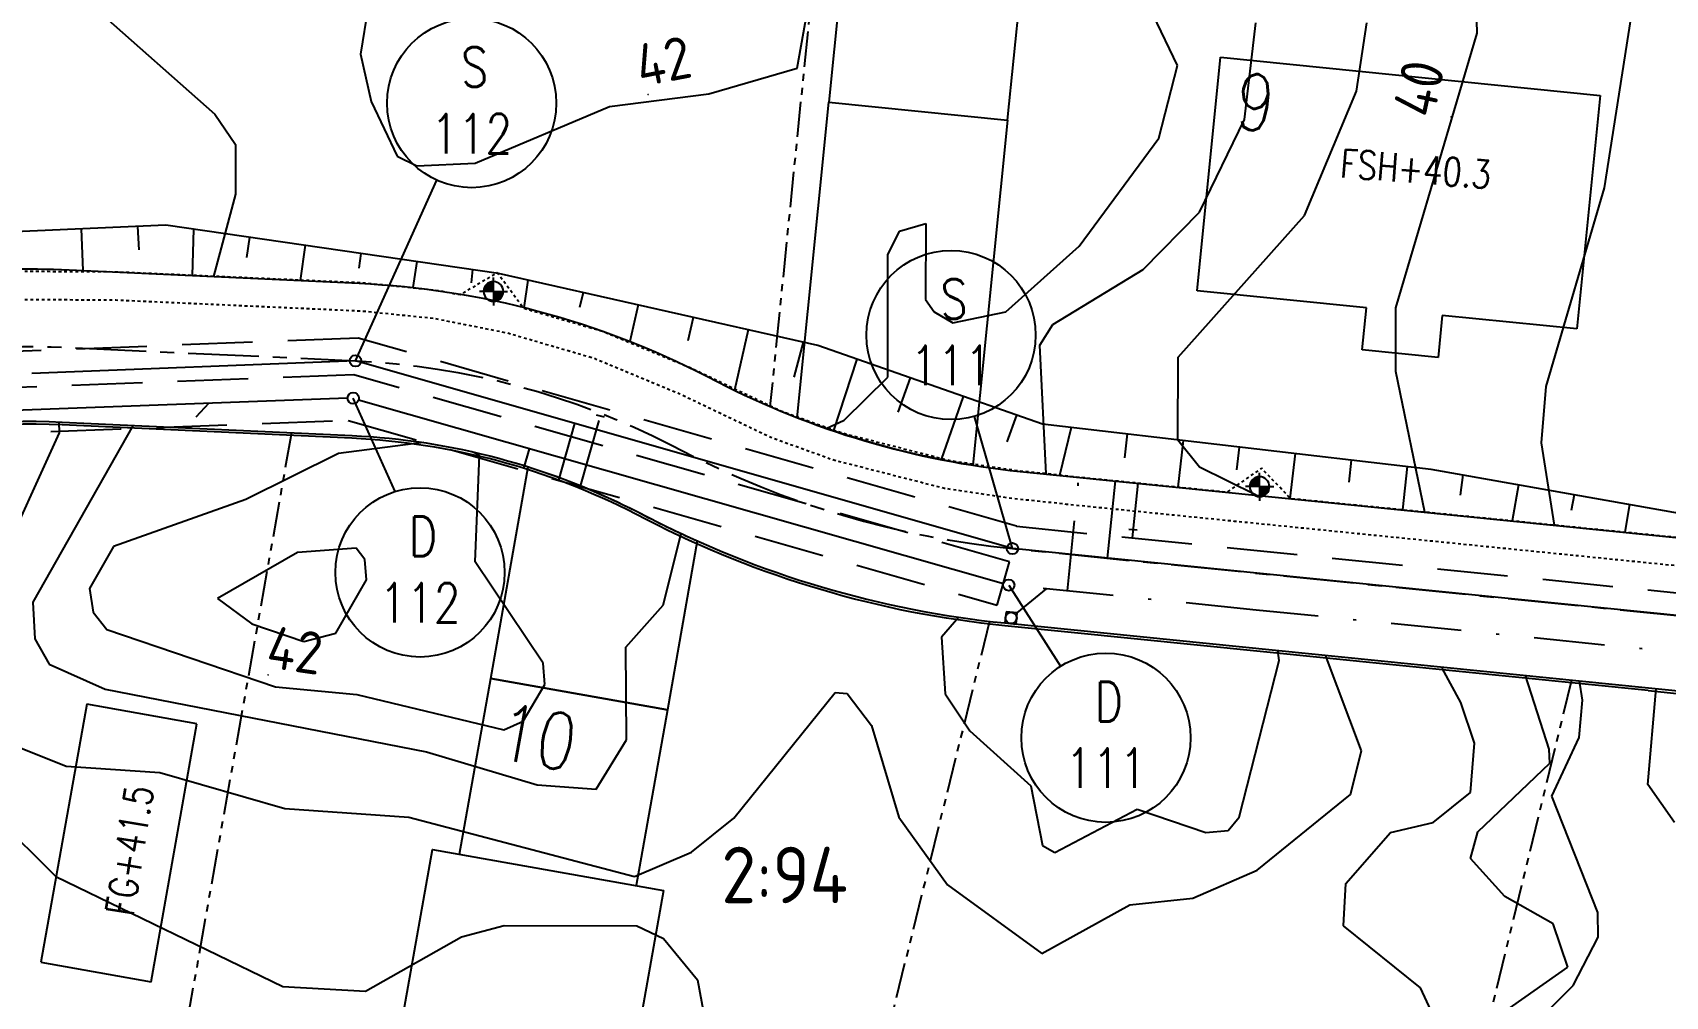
# Model space of a CAD drawing. Header units: metres. Extents: x 139929 to 143267, y 6401995 to 6404511.
# Drawn here: x 140283.9 to 140341.8, y 6402312.3 to 6402346.4 of the extents above; entities that cross this region are included whole.
import ezdxf
from ezdxf.enums import TextEntityAlignment as Align

# ---------------------------------------------------------------- set-up
doc = ezdxf.new("R2010")
doc.units = ezdxf.units.M
for name, pattern in [('CENTERX2', [4, 2.5, -0.5, 0.5, -0.5]), ('DASHDOT', [1, 0.5, -0.25, 0, -0.25]), ('DASHED', [0.75, 0.5, -0.25]), ('HIDDEN', [0.375, 0.25, -0.125]), ('HIDDEN2', [0.1875, 0.125, -0.0625]), ('PHANTOM', [2.5, 1.25, -0.25, 0.25, -0.25, 0.25, -0.25])]:
    doc.linetypes.add(name, pattern=pattern)
for name, color, linetype in [('M-BEF-NIVÅKURVA-PRIMÄR-0.5M', 12, 'Continuous'), ('M-BEF-NIVÅKURVA-PRIMÄR-1.0M', 12, 'Continuous'), ('M-BRUNNAR', 3, 'Continuous'), ('M-BRUNNSLOCK', 1, 'Continuous'), ('M-FASTIGHETSBETECKNING', 3, 'Continuous'), ('M-FG-XXX', 3, 'Continuous'), ('M-GR-FASTIGHETSGRÄNS', 3, 'PHANTOM'), ('M-HUS-NUMMER-XXX', 3, 'Continuous'), ('M-HUS-YTTER', 3, 'Continuous'), ('M-KANTSTÖD', 1, 'Continuous'), ('M-PROFILLINJE', 7, 'CENTERX2'), ('M-RH-BELYSNINGSSTOLPE', 4, 'Continuous'), ('M-RH-ET-SCHAKT', 4, 'HIDDEN'), ('M-RH-VA-D', 4, 'DASHDOT'), ('M-RH-VA-DRÄN', 4, 'DRAN11'), ('M-RH-VA-S', 4, 'Continuous'), ('M-RH-VA-TEXT', 4, 'Continuous'), ('M-RH-VA-V', 4, 'HIDDEN2'), ('M-SLÄNT', 4, 'Continuous'), ('M-STOMLINJE', 3, 'Continuous'), ('M-STOMLINJE-TOMTMARK', 1, 'Continuous')]:
    doc.layers.add(name, color=color, linetype=linetype)
doc.styles.add('ISO', font='iso.shx', dxfattribs={"height": 2.5})
doc.styles.add('M-modell-va$0$SIMPLEX8', font='simplex.shx', dxfattribs={"width": 0.8})
doc.styles.add('SIMPLEX8', font='simplex.shx', dxfattribs={"width": 0.8})
doc.linetypes.add('DRAN11', pattern='A,1,["|",Standard,S=0.5,R=60,X=0,Y=0],-0.4,1', length=2.4)
pattern_1 = [(45, (-19260.8910175, -51074.3308278), (-0.001122532015134, 0.001122532015134), [])]

# ---------------------------------------------------------------- blocks, each defined once
blk = doc.blocks.new('PRI_NIVÅ_HÖJDPKT')
at = {"color": 0, "linetype": 'Continuous', "lineweight": -3}
blk.add_circle((183, 184), 0.0005, dxfattribs=at)
blk = doc.blocks.new('Brunn-400')
at = {"layer": 'M-BRUNNAR', "ltscale": 0.1}
blk.add_circle((0, 0), 0.2, dxfattribs=at)
at = {"layer": 'M-BRUNNSLOCK', "ltscale": 0.1}
blk.add_circle((0, 0), 0.2, dxfattribs=at)
blk = doc.blocks.new('DB')
at = {"layer": 'M-BRUNNAR', "ltscale": 0.1}
blk.add_lwpolyline([(-0.2, 0.2), (-0.2, -0.2), (0.2, -0.2), (0.2, 0.2)], close=True, dxfattribs=at)
blk.add_circle((0, 0), 0.2, dxfattribs=at)
at = {"layer": 'M-BRUNNSLOCK', "ltscale": 0.1}
blk.add_lwpolyline([(-0.2, 0.2), (-0.2, -0.2), (0.2, -0.2), (0.2, 0.2)], close=True, dxfattribs=at)
blk = doc.blocks.new('*U42')
at = {"layer": 'M-SLÄNT'}
for p, q in [((-42.894, 71.924), (-43.93, 72.049)), ((-43.135, 69.938), (-45.328, 70.204)), ((-43.375, 67.953), (-44.533, 68.093)), ((-43.616, 65.967), (-46.054, 66.263)), ((-43.857, 63.982), (-45.137, 64.137)), ((-44.097, 61.996), (-46.779, 62.322)), ((-44.338, 60.011), (-45.74, 60.181)), ((-44.579, 58.025), (-47.504, 58.38)), ((-44.819, 56.04), (-46.343, 56.225)), ((-45.06, 54.055), (-48.23, 54.439)), ((-45.301, 52.069), (-46.947, 52.269)), ((-45.542, 50.084), (-48.955, 50.497)), ((-45.782, 48.098), (-47.55, 48.312)), ((-46.023, 46.113), (-49.681, 46.556)), ((-46.264, 44.127), (-48.153, 44.356)), ((-46.504, 42.142), (-50.406, 42.615)), ((-46.748, 40.129), (-48.761, 40.373)), ((-47, 38.053), (-51.153, 38.556)), ((-47.26, 35.911), (-49.402, 36.17)), ((-47.528, 33.701), (-51.947, 34.239)), ((-47.807, 31.423), (-50.084, 31.705)), ((-48.1, 29.078), (-52.789, 29.664)), ((-48.401, 26.664), (-50.816, 26.965)), ((-48.712, 24.177), (-53.685, 24.798)), ((-49.032, 21.614), (-51.6, 21.895)), ((-49.374, 18.977), (-54.678, 19.403)), ((-48.785, 15.173), (-52.381, 13.715)), ((-46.733, 12.026), (-52.143, 6.729)), ((-44.535, 10.401), (-45.915, 8.028)), ((-42.235, 9.565), (-43.407, 4.794)), ((-39.847, 9.022), (-40.389, 6.634)), ((-37.464, 8.482), (-38.543, 3.717)), ((-35.087, 7.944), (-35.625, 5.567)), ((-32.715, 7.407), (-33.789, 2.664)), ((-30.349, 6.872), (-30.885, 4.506)), ((-27.989, 6.337), (-29.058, 1.617)), ((-25.634, 5.804), (-26.168, 3.449)), ((-23.285, 5.272), (-24.349, 0.574)), ((-20.942, 4.741), (-21.472, 2.398)), ((-18.604, 4.212), (-19.662, -0.464)), ((-16.271, 3.684), (-16.799, 1.352)), ((-13.944, 3.157), (-14.998, -1.497)), ((-11.623, 2.632), (-12.148, 0.31)), ((-9.307, 2.107), (-10.355, -2.525)), ((-6.996, 1.584), (-7.519, -0.726)), ((-4.691, 1.062), (-5.735, -3.548)), ((-2.392, 0.542), (-2.912, -1.758)), ((-0.098, 0.022), (-1.136, -4.566))]:
    blk.add_line(p, q, dxfattribs=at)
blk = doc.blocks.new('*U43')
at = {"layer": 'M-SLÄNT'}
for p, q in [((-66.827, 11.882), (-66.763, 10.406)), ((-64.829, 11.969), (-64.776, 11.14)), ((-62.841, 11.871), (-62.89, 10.226)), ((-60.861, 11.584), (-60.966, 10.862)), ((-58.882, 11.297), (-59.063, 10.048)), ((-56.903, 11.01), (-56.979, 10.482)), ((-54.923, 10.723), (-55.058, 9.797)), ((-52.944, 10.436), (-52.996, 9.968)), ((-50.98, 10.067), (-51.127, 9.086)), ((-49.029, 9.626), (-49.149, 9.094)), ((-47.078, 9.185), (-47.37, 7.893)), ((-45.128, 8.744), (-45.316, 7.91)), ((-43.177, 8.303), (-43.659, 6.168)), ((-41.226, 7.862), (-41.552, 6.619)), ((-39.321, 7.261), (-40.143, 4.727)), ((-37.433, 6.6), (-37.86, 5.38)), ((-35.546, 5.94), (-36.327, 3.705)), ((-33.658, 5.28), (-34.004, 4.334)), ((-31.719, 4.839), (-32.135, 3.143)), ((-29.733, 4.609), (-29.831, 3.765)), ((-27.746, 4.378), (-27.939, 2.721)), ((-25.759, 4.147), (-25.854, 3.334)), ((-23.773, 3.916), (-23.958, 2.32)), ((-21.786, 3.685), (-21.877, 2.902)), ((-19.8, 3.454), (-19.97, 1.919)), ((-17.823, 3.156), (-17.924, 2.439)), ((-15.853, 2.807), (-16.08, 1.527)), ((-13.884, 2.458), (-13.984, 1.892)), ((-11.915, 2.11), (-12.089, 1.125))]:
    blk.add_line(p, q, dxfattribs=at)
blk = doc.blocks.new('M-modell-va$0$VA Littera')
blk.add_circle((0, 0), 1.5)
at = {"style": 'M-modell-va$0$SIMPLEX8', "width": 0.8}
for tag, p in [('D/S', (0.051, 0.289)), ('NR', (0.001, -0.891))]:
    blk.add_attdef(tag, text='', height=0.7, dxfattribs=at).set_placement(p, align=Align.CENTER)
at = {"style": 'M-modell-va$0$SIMPLEX8', "width": 0.8, "flags": 1}
for tag, p in [('LOCKNIVÅ', (1.783, 0.248)), ('VG-NIVÅ', (1.789, -0.674))]:
    blk.add_attdef(tag, p, '', height=0.5, dxfattribs=at)
blk = doc.blocks.new('Ny-stolpe')
at = {"layer": ''}
h = blk.add_hatch(dxfattribs=at)
h.set_pattern_fill('ANSI31', color=256, scale=0.0005, style=0)
h.set_pattern_definition(pattern_1)
edge = h.paths.add_edge_path()
edge.add_arc((0, 0), 0.175, 90, 180)
edge.add_line((-0.175, 0), (0, 0))
edge.add_line((0, 0), (0, 0.175))
h = blk.add_hatch(dxfattribs=at)
h.set_pattern_fill('ANSI31', color=256, scale=0.0005, style=0)
h.set_pattern_definition(pattern_1)
edge = h.paths.add_edge_path()
edge.add_line((0, 0), (0, -0.175))
edge.add_arc((0, 0), 0.175, 270, 360)
edge.add_line((0.175, 0), (0, 0))
for p, q in [((-0.175, 0), (-0.25, 0)), ((0, 0), (-0.175, 0)), ((0, 0.173), (0, 0.248)), ((0, 0), (0, 0.175)), ((0, 0), (0.175, 0)), ((0, 0), (0, -0.175)), ((0, -0.175), (0, -0.252)), ((0.175, 0), (0.25, 0))]:
    blk.add_line(p, q, dxfattribs=at)
for start, end in [(90, 180), (180, 270), (0, 90), (270, 0)]:
    blk.add_arc((0, 0), 0.175, start, end, dxfattribs=at)

msp = doc.modelspace()

# ---------------------------------------------------------------- linework, layer by layer
at = {"layer": 'M-BEF-NIVÅKURVA-PRIMÄR-0.5M', "linetype": 'Continuous', "lineweight": -3}
for p, q in [((140339.598, 6402340.915, 39.5), (140340.71, 6402348.032, 39.5)), ((140286.121, 6402347.237, 41.5), (140290.321, 6402343.529, 41.5)), ((140324.46, 6402345.253, 41.5), (140323.589, 6402347.054, 41.5)), ((140330.81, 6402344.345, 40.5), (140331.17, 6402346.769, 40.5)), ((140323.798, 6402342.682, 41.5), (140324.46, 6402345.253, 41.5)), ((140328.962, 6402339.932, 40.5), (140330.81, 6402344.345, 40.5)), ((140290.321, 6402343.529, 41.5), (140291.051, 6402342.451, 41.5)), ((140291.051, 6402342.451, 41.5), (140291.052, 6402340.689, 41.5)), ((140320.974, 6402338.851, 41.5), (140323.798, 6402342.682, 41.5)), ((140291.052, 6402340.689, 41.5), (140290.271, 6402337.773, 41.5)), ((140337.534, 6402333.872, 39.5), (140339.598, 6402340.915, 39.5)), ((140324.48, 6402334.911, 40.5), (140328.962, 6402339.932, 40.5)), ((140314.182, 6402338.538, 41.5), (140314.597, 6402339.378, 41.5)), ((140314.597, 6402339.378, 41.5), (140315.533, 6402339.654, 41.5)), ((140315.533, 6402339.654, 41.5), (140315.523, 6402336.959, 41.5)), ((140318.366, 6402336.526, 41.5), (140320.974, 6402338.851, 41.5)), ((140314.183, 6402334.202, 41.5), (140314.182, 6402338.538, 41.5)), ((140315.523, 6402336.959, 41.5), (140315.825, 6402336.518, 41.5)), ((140315.825, 6402336.518, 41.5), (140316.488, 6402336.135, 41.5)), ((140316.488, 6402336.135, 41.5), (140318.366, 6402336.526, 41.5)), ((140324.47, 6402331.977, 40.5), (140324.48, 6402334.911, 40.5)), ((140312.639, 6402332.679, 41.5), (140314.183, 6402334.202, 41.5)), ((140337.362, 6402331.875, 39.5), (140337.534, 6402333.872, 39.5)), ((140287.425, 6402332.5, 41.5), (140283.859, 6402326.226, 41.5)), ((140311.993, 6402332.392, 41.5), (140312.639, 6402332.679, 41.5)), ((140325.233, 6402331.02, 40.5), (140324.47, 6402331.977, 40.5)), ((140337.828, 6402328.958, 39.5), (140337.362, 6402331.875, 39.5)), ((140327.249, 6402330.023, 40.5), (140325.233, 6402331.02, 40.5)), ((140306.221, 6402326.13, 41.5), (140306.851, 6402328.665, 41.5)), ((140293.245, 6402327.99, 42.5), (140290.418, 6402326.362, 42.5)), ((140295.335, 6402328.146, 42.5), (140293.245, 6402327.99, 42.5)), ((140295.642, 6402327.738, 42.5), (140295.335, 6402328.146, 42.5)), ((140295.7, 6402327.022, 42.5), (140295.642, 6402327.738, 42.5)), ((140294.606, 6402325.127, 42.5), (140295.7, 6402327.022, 42.5)), ((140283.859, 6402326.226, 41.5), (140283.935, 6402324.927, 41.5)), ((140290.418, 6402326.362, 42.5), (140291.627, 6402325.459, 42.5)), ((140304.893, 6402324.64, 41.5), (140306.221, 6402326.13, 41.5)), ((140291.627, 6402325.459, 42.5), (140293.472, 6402324.835, 42.5)), ((140316.7, 6402325.697, 41.5), (140316.09, 6402324.989, 41.5)), ((140283.935, 6402324.927, 41.5), (140284.445, 6402324.032, 41.5)), ((140293.472, 6402324.835, 42.5), (140294.606, 6402325.127, 42.5)), ((140316.09, 6402324.989, 41.5), (140316.222, 6402322.981, 41.5)), ((140304.915, 6402321.351, 41.5), (140304.893, 6402324.64, 41.5)), ((140328.061, 6402324.167, 41.5), (140328.015, 6402324.519, 41.5)), ((140284.445, 6402324.032, 41.5), (140286.431, 6402323.144, 41.5)), ((140326.649, 6402318.614, 41.5), (140328.061, 6402324.167, 41.5)), ((140334.501, 6402322.677, 40.5), (140333.84, 6402323.893, 40.5)), ((140286.431, 6402323.144, 41.5), (140297.828, 6402320.93, 41.5)), ((140338.817, 6402322.757, 39.5), (140338.708, 6402323.443, 39.5)), ((140316.222, 6402322.981, 41.5), (140317.09, 6402321.667, 41.5)), ((140334.987, 6402321.228, 40.5), (140334.501, 6402322.677, 40.5)), ((140338.703, 6402321.436, 39.5), (140338.817, 6402322.757, 39.5)), ((140303.846, 6402319.607, 41.5), (140304.915, 6402321.351, 41.5)), ((140317.09, 6402321.667, 41.5), (140319.252, 6402319.718, 41.5)), ((140337.731, 6402319.358, 39.5), (140338.703, 6402321.436, 39.5)), ((140297.828, 6402320.93, 41.5), (140301.753, 6402319.752, 41.5)), ((140334.848, 6402319.489, 40.5), (140334.987, 6402321.228, 40.5)), ((140280.72, 6402320.432, 40.5), (140284.677, 6402316.505, 40.5)), ((140301.753, 6402319.752, 41.5), (140303.846, 6402319.607, 41.5)), ((140319.252, 6402319.718, 41.5), (140319.666, 6402317.6, 41.5)), ((140333.526, 6402318.419, 40.5), (140334.848, 6402319.489, 40.5)), ((140339.36, 6402315.226, 39.5), (140337.731, 6402319.358, 39.5)), ((140320.111, 6402317.359, 41.5), (140323.024, 6402318.896, 41.5)), ((140323.024, 6402318.896, 41.5), (140325.458, 6402318.065, 41.5)), ((140326.254, 6402318.136, 41.5), (140326.649, 6402318.614, 41.5)), ((140332.015, 6402318.065, 40.5), (140333.526, 6402318.419, 40.5)), ((140325.458, 6402318.065, 41.5), (140326.254, 6402318.136, 41.5)), ((140330.425, 6402316.262, 40.5), (140332.015, 6402318.065, 40.5)), ((140319.666, 6402317.6, 41.5), (140320.111, 6402317.359, 41.5)), ((140284.677, 6402316.505, 40.5), (140292.726, 6402312.613, 40.5)), ((140330.349, 6402314.758, 40.5), (140330.425, 6402316.262, 40.5)), ((140339.373, 6402314.356, 39.5), (140339.36, 6402315.226, 39.5)), ((140295.66, 6402312.441, 40.5), (140299.061, 6402314.369, 40.5)), ((140299.061, 6402314.369, 40.5), (140300.574, 6402314.774, 40.5)), ((140300.574, 6402314.774, 40.5), (140305.282, 6402314.757, 40.5)), ((140305.282, 6402314.757, 40.5), (140306.235, 6402314.313, 40.5)), ((140333.071, 6402312.558, 40.5), (140330.349, 6402314.758, 40.5)), ((140306.235, 6402314.313, 40.5), (140307.44, 6402312.844, 40.5)), ((140338.492, 6402312.644, 39.5), (140339.373, 6402314.356, 39.5)), ((140307.44, 6402312.844, 40.5), (140307.66, 6402311.63, 40.5)), ((140337.032, 6402311.192, 39.5), (140338.492, 6402312.644, 39.5)), ((140292.726, 6402312.613, 40.5), (140295.66, 6402312.441, 40.5)), ((140333.848, 6402310.898, 40.5), (140333.071, 6402312.558, 40.5))]:
    msp.add_line(p, q, dxfattribs=at)
at = {"layer": 'M-BEF-NIVÅKURVA-PRIMÄR-1.0M', "linetype": 'Continuous', "lineweight": -3}
for p, q in [((140335.087, 6402346.401, 40), (140334.923, 6402351.383, 40)), ((140310.971, 6402345.154, 42), (140311.397, 6402347.536, 42)), ((140295.752, 6402347.334, 42), (140295.489, 6402345.653, 42)), ((140326.836, 6402343.338, 41), (140327.235, 6402346.768, 41)), ((140332.195, 6402336.667, 40), (140335.087, 6402346.401, 40)), ((140295.489, 6402345.653, 42), (140295.858, 6402343.981, 42)), ((140307.835, 6402344.244, 42), (140310.971, 6402345.154, 42)), ((140295.858, 6402343.981, 42), (140296.783, 6402342.037, 42)), ((140304.316, 6402343.803, 42), (140307.835, 6402344.244, 42)), ((140299.556, 6402341.786, 42), (140304.316, 6402343.803, 42)), ((140325.243, 6402340.049, 41), (140326.836, 6402343.338, 41)), ((140296.783, 6402342.037, 42), (140297.484, 6402341.701, 42)), ((140297.484, 6402341.701, 42), (140299.556, 6402341.786, 42)), ((140323.244, 6402338.023, 41), (140325.243, 6402340.049, 41)), ((140320.037, 6402336.074, 41), (140323.244, 6402338.023, 41)), ((140332.194, 6402334.407, 40), (140332.195, 6402336.667, 40)), ((140319.575, 6402335.344, 41), (140320.037, 6402336.074, 41)), ((140319.794, 6402330.774, 41), (140319.575, 6402335.344, 41)), ((140333.233, 6402329.421, 40), (140332.194, 6402334.407, 40)), ((140284.79, 6402332.622, 41), (140284.798, 6402332.23, 41)), ((140284.798, 6402332.23, 41), (140281.859, 6402325.779, 41)), ((140297.722, 6402331.888, 42), (140294.702, 6402331.505, 42)), ((140294.702, 6402331.505, 42), (140291.422, 6402329.87, 42)), ((140299.709, 6402331.436, 42), (140299.439, 6402331.565, 42)), ((140299.549, 6402327.655, 42), (140299.709, 6402331.436, 42)), ((140291.422, 6402329.87, 42), (140286.729, 6402328.206, 42)), ((140286.729, 6402328.206, 42), (140285.871, 6402326.712, 42)), ((140301.962, 6402324.063, 42), (140299.549, 6402327.655, 42)), ((140285.871, 6402326.712, 42), (140286.009, 6402325.882, 42)), ((140286.009, 6402325.882, 42), (140286.491, 6402325.257, 42)), ((140286.491, 6402325.257, 42), (140292.466, 6402323.23, 42)), ((140330.982, 6402320.956, 41), (140329.7, 6402324.349, 41)), ((140302.025, 6402323.313, 42), (140301.962, 6402324.063, 42)), ((140337.633, 6402321.024, 40), (140336.792, 6402323.635, 40)), ((140292.466, 6402323.23, 42), (140295.359, 6402322.958, 42)), ((140301.254, 6402322.011, 42), (140302.025, 6402323.313, 42)), ((140341.133, 6402319.767, 39), (140341.437, 6402323.168, 39)), ((140295.359, 6402322.958, 42), (140300.572, 6402321.7, 42)), ((140308.721, 6402318.574, 41), (140312.319, 6402323.026, 41)), ((140312.319, 6402323.026, 41), (140312.743, 6402322.994, 41)), ((140312.743, 6402322.994, 41), (140313.607, 6402321.854, 41)), ((140300.572, 6402321.7, 42), (140301.254, 6402322.011, 42)), ((140282.772, 6402321.331, 41), (140285.045, 6402320.421, 41)), ((140313.607, 6402321.854, 41), (140314.572, 6402318.605, 41)), ((140330.596, 6402319.419, 41), (140330.982, 6402320.956, 41)), ((140337.657, 6402320.527, 40), (140337.633, 6402321.024, 40)), ((140285.045, 6402320.421, 41), (140288.367, 6402320.192, 41)), ((140288.367, 6402320.192, 41), (140292.807, 6402318.918, 41)), ((140335.107, 6402318.094, 40), (140337.657, 6402320.527, 40)), ((140342.077, 6402318.427, 39), (140341.133, 6402319.767, 39)), ((140327.279, 6402316.732, 41), (140330.596, 6402319.419, 41)), ((140292.807, 6402318.918, 41), (140297.199, 6402318.608, 41)), ((140297.199, 6402318.608, 41), (140305.199, 6402316.509, 41)), ((140307.217, 6402317.372, 41), (140308.721, 6402318.574, 41)), ((140314.572, 6402318.605, 41), (140316.303, 6402316.208, 41)), ((140334.853, 6402317.15, 40), (140335.107, 6402318.094, 40)), ((140305.199, 6402316.509, 41), (140307.217, 6402317.372, 41)), ((140324.997, 6402315.738, 41), (140327.279, 6402316.732, 41)), ((140336.061, 6402315.795, 40), (140334.853, 6402317.15, 40)), ((140316.303, 6402316.208, 41), (140319.651, 6402313.772, 41)), ((140322.764, 6402315.504, 41), (140324.997, 6402315.738, 41)), ((140337.776, 6402314.833, 40), (140336.061, 6402315.795, 40)), ((140319.651, 6402313.772, 41), (140322.764, 6402315.504, 41)), ((140338.301, 6402313.292, 40), (140337.776, 6402314.833, 40)), ((140335.154, 6402311.082, 40), (140338.301, 6402313.292, 40))]:
    msp.add_line(p, q, dxfattribs=at)
at = {"layer": 'M-GR-FASTIGHETSGRÄNS'}
for p, q in [((140312.345, 6402356.404), (140310.006, 6402333.166)), ((140293.037, 6402332.238), (140287.112, 6402298.832)), ((140317.79, 6402325.552), (140308.874, 6402289.599))]:
    msp.add_line(p, q, dxfattribs=at)
at = {"layer": 'M-GR-FASTIGHETSGRÄNS', "flags": 128}
msp.add_lwpolyline([(140338.428, 6402323.471), (140328.698, 6402283.416)], dxfattribs=at)
at = {"layer": 'M-HUS-YTTER'}
for p, q in [((140312.734, 6402350.287), (140312.097, 6402343.949)), ((140318.434, 6402343.311), (140319.072, 6402349.649)), ((140325.152, 6402337.27), (140325.985, 6402345.548)), ((140325.985, 6402345.548), (140339.447, 6402344.193)), ((140312.097, 6402343.949), (140318.434, 6402343.311)), ((140339.447, 6402344.193), (140338.614, 6402335.915)), ((140331.159, 6402336.665), (140325.152, 6402337.27)), ((140331.009, 6402335.18), (140331.159, 6402336.665)), ((140333.845, 6402336.395), (140333.696, 6402334.909)), ((140338.614, 6402335.915), (140333.845, 6402336.395)), ((140333.696, 6402334.909), (140331.009, 6402335.18)), ((140285.774, 6402322.61), (140284.153, 6402313.472)), ((140289.683, 6402321.916), (140285.774, 6402322.61)), ((140288.062, 6402312.779), (140289.683, 6402321.916)), ((140284.153, 6402313.472), (140288.062, 6402312.779))]:
    msp.add_line(p, q, dxfattribs=at)
at = {"layer": 'M-HUS-YTTER', "flags": 128}
for points in [[(140298.999, 6402317.297), (140300.105, 6402323.529), (140306.367, 6402322.419), (140305.262, 6402316.186)], [(140306.226, 6402316.015), (140305.198, 6402310.219), (140306.669, 6402309.958), (140306.197, 6402307.3), (140304.727, 6402307.561), (140303.418, 6402300.182), (140295.226, 6402301.635), (140298.034, 6402317.468), (140306.226, 6402316.015)]]:
    msp.add_lwpolyline(points, dxfattribs=at)
at = {"layer": 'M-KANTSTÖD'}
msp.add_line((140341.149, 6402323.096), (140366.436, 6402320.551), dxfattribs=at)
at = {"layer": 'M-KANTSTÖD', "flags": 128}
msp.add_lwpolyline([(140341.149, 6402323.096), (140318.328, 6402325.393, -0.094008), (140305.64, 6402329.149), (140305.25, 6402329.35, 0.107593), (140295.179, 6402332.039), (140284.901, 6402332.517, 0.075036), (140277.628, 6402331.763), (140270.107, 6402329.818, 0.308542), (140262.683, 6402321.34)], format="xyb", dxfattribs=at)
at = {"layer": 'M-PROFILLINJE', "flags": 128}
msp.add_lwpolyline([(140259.906, 6402321.218, -0.318363), (140269.418, 6402332.481), (140276.939, 6402334.426, -0.075036), (140285.029, 6402335.264), (140295.307, 6402334.786, -0.107593), (140306.508, 6402331.795), (140306.898, 6402331.594, 0.094008), (140318.603, 6402328.13), (140347.814, 6402325.189), (140359.227, 6402324.041)], format="xyb", dxfattribs=at)
at = {"layer": 'M-RH-ET-SCHAKT', "ltscale": 0.1, "flags": 128}
for points in [[(140447.223, 6402286.742), (140444.642, 6402286.872), (140440.187, 6402289.057), (140437.82, 6402293.245), (140436.729, 6402298.906), (140437.365, 6402300.242), (140436.264, 6402301.131), (140436.092, 6402302.053), (140435.924, 6402302.889), (140436.54, 6402309.505), (140429.893, 6402319.691), (140412.033, 6402321.489), (140411.009, 6402322.575), (140409.815, 6402321.712), (140384.164, 6402324.294), (140383.162, 6402325.368), (140381.89, 6402324.523), (140356.298, 6402327.099), (140355.295, 6402328.19), (140354.087, 6402327.322), (140328.474, 6402329.9), (140327.431, 6402330.979), (140326.208, 6402330.128), (140320.632, 6402330.689), (140319.791, 6402330.787), (140318.793, 6402330.885), (140316.394, 6402331.242), (140312.525, 6402332.23), (140310.424, 6402332.988), (140307.21, 6402334.521), (140304.076, 6402335.82), (140301.278, 6402336.636), (140300.331, 6402337.906), (140299.016, 6402337.119), (140298.251, 6402337.272), (140295.621, 6402337.54), (140286.828, 6402337.933), (140281.632, 6402337.961), (140277.659, 6402337.417), (140273.696, 6402336.479), (140273.27, 6402336.409), (140272.012, 6402337.143), (140271.058, 6402336.056), (140267.733, 6402335.686), (140262.869, 6402335.71), (140258.946, 6402336.218)], [(140443.343, 6402286.396), (140439.469, 6402288.295), (140436.869, 6402292.896), (140435.685, 6402299.039), (140435.349, 6402300.584), (140435.11, 6402301.863), (140434.915, 6402302.836), (140435.512, 6402309.251), (140429.317, 6402318.744), (140411.562, 6402320.531), (140410.092, 6402320.679), (140383.69, 6402323.337), (140382.146, 6402323.492), (140355.819, 6402326.142), (140354.364, 6402326.289), (140328.009, 6402328.942), (140326.476, 6402329.096), (140320.524, 6402329.695), (140319.684, 6402329.792), (140318.67, 6402329.893), (140316.197, 6402330.26), (140312.231, 6402331.273), (140310.038, 6402332.064), (140306.803, 6402333.607), (140303.744, 6402334.876), (140300.676, 6402335.77), (140299.199, 6402336.062), (140298.102, 6402336.282), (140295.548, 6402336.542), (140286.803, 6402336.933), (140281.697, 6402336.961), (140277.842, 6402336.432), (140273.892, 6402335.498), (140273.076, 6402335.364), (140271.553, 6402335.105), (140267.786, 6402334.686), (140262.802, 6402334.71), (140259.818, 6402335.097)]]:
    msp.add_lwpolyline(points, dxfattribs=at)
at = {"layer": 'M-RH-VA-D', "linetype": 'DASHED', "ltscale": 5}
for p, q in [((140295.246, 6402334.283), (140261.957, 6402333.044)), ((140318.5, 6402327.661), (140295.246, 6402334.283)), ((140262.017, 6402331.445), (140295.052, 6402332.674)), ((140295.052, 6402332.674), (140318.062, 6402326.122)), ((140318.062, 6402326.122), (140318.5, 6402327.661))]:
    msp.add_line(p, q, dxfattribs=at)
at = {"layer": 'M-RH-VA-D', "ltscale": 5}
for p, q in [((140289.661, 6402332.796), (140290.121, 6402333.291)), ((140301.279, 6402330.971), (140301.479, 6402331.67)), ((140320.554, 6402326.627), (140320.959, 6402330.656)), ((140318.776, 6402325.851), (140319.817, 6402326.701))]:
    msp.add_line(p, q, dxfattribs=at)
at = {"layer": 'M-RH-VA-D', "ltscale": 5, "flags": 128}
for points in [[(140327.25, 6402325.953), (140318.672, 6402326.817)], [(140375.114, 6402321.135), (140327.25, 6402325.953)]]:
    msp.add_lwpolyline(points, dxfattribs=at)
at = {"layer": 'M-RH-VA-DRÄN', "ltscale": 2}
for p, q in [((140261.787, 6402332.237), (140295.026, 6402333.474)), ((140295.417, 6402333.402), (140318.281, 6402326.891))]:
    msp.add_line(p, q, dxfattribs=at)
at = {"layer": 'M-RH-VA-S'}
for p, q in [((140302.512, 6402330.554), (140303.086, 6402332.563)), ((140321.977, 6402327.79), (140322.253, 6402330.526))]:
    msp.add_line(p, q, dxfattribs=at)
at = {"layer": 'M-RH-VA-S', "flags": 128}
for points in [[(140295.307, 6402334.786), (140283.825, 6402334.338)], [(140318.601, 6402328.13), (140295.307, 6402334.786)], [(140326.095, 6402327.376), (140318.601, 6402328.13)], [(140373.951, 6402322.559), (140326.095, 6402327.376)]]:
    msp.add_lwpolyline(points, dxfattribs=at)
at = {"layer": 'M-RH-VA-TEXT'}
for p, q in [((140295.307, 6402334.786), (140298.194, 6402341.187)), ((140296.715, 6402330.155), (140295.226, 6402333.462)), ((140318.603, 6402328.13), (140317.256, 6402332.816)), ((140318.473, 6402326.837), (140320.307, 6402323.958))]:
    msp.add_line(p, q, dxfattribs=at)
at = {"layer": 'M-RH-VA-V', "ltscale": 20}
for p, q in [((140295.404, 6402335.59), (140262.266, 6402334.299)), ((140318.752, 6402328.919), (140295.404, 6402335.59)), ((140303.261, 6402330.263), (140304.075, 6402333.113)), ((140303.993, 6402332.824), (140303.848, 6402332.865)), ((140304.137, 6402332.783), (140303.993, 6402332.824)), ((140323.049, 6402330.446), (140322.853, 6402328.506)), ((140318.752, 6402328.919), (140373.235, 6402323.435)), ((140322.734, 6402328.819), (140322.883, 6402328.805)), ((140322.883, 6402328.805), (140323.032, 6402328.79))]:
    msp.add_line(p, q, dxfattribs=at)
at = {"layer": 'M-SLÄNT', "flags": 128}
msp.add_lwpolyline([(140352.404, 6402327.583), (140333.453, 6402330.938), (140319.667, 6402332.54), (140311.7, 6402335.327), (140300.375, 6402337.886), (140288.577, 6402339.596), (140273.041, 6402338.914)], dxfattribs=at)
at = {"layer": 'M-STOMLINJE', "flags": 128}
for points in [[(140254.108, 6402296.311), (140258.946, 6402336.218, 0.105597), (140275.64, 6402336.93), (140276.251, 6402337.088, -0.075036), (140285.157, 6402338.011), (140295.435, 6402337.533, -0.107593), (140307.766, 6402334.24), (140308.156, 6402334.04, 0.094008), (140318.879, 6402330.866), (140441.797, 6402318.493), (140441.364, 6402314.189, -0.131207), (140440.27, 6402311.293), (140437.033, 6402306.78, 0.207746), (140436.025, 6402302.108), (140437.642, 6402294.01, 0.34569), (140446.087, 6402286.78), (140482.428, 6402285.241, 0.315112), (140485.327, 6402287.092), (140485.966, 6402288.636)], [(140262.974, 6402307.405, -0.164212), (140261.659, 6402313.73), (140262.584, 6402321.353, -0.308542), (140270.082, 6402329.915), (140277.603, 6402331.86, -0.075036), (140284.906, 6402332.617), (140295.184, 6402332.138, -0.107593), (140305.295, 6402329.439), (140305.686, 6402329.238, 0.094008), (140318.338, 6402325.493), (140341.159, 6402323.196), (140402.435, 6402317.028), (140422.903, 6402314.967, -0.329541), (140429.067, 6402309.374), (140432.328, 6402293.048, 0.34569), (140445.464, 6402281.802), (140478.221, 6402280.415)]]:
    msp.add_lwpolyline(points, format="xyb", dxfattribs=at)
at = {"layer": 'M-STOMLINJE-TOMTMARK', "flags": 128}
for points in [[(140318.434, 6402343.311), (140317.204, 6402331.082, -0.053813), (140310.971, 6402332.769), (140312.097, 6402343.949), (140318.434, 6402343.311)], [(140306.367, 6402322.419), (140300.105, 6402323.529), (140301.435, 6402331.027, -0.042503), (140305.295, 6402329.439, 0.015608), (140307.428, 6402328.401), (140306.367, 6402322.419)]]:
    msp.add_lwpolyline(points, format="xyb", dxfattribs=at)

# ---------------------------------------------------------------- block references
at = {"layer": 'M-BEF-NIVÅKURVA-PRIMÄR-1.0M', "color": 1, "linetype": 'Continuous', "lineweight": -3, "xscale": 0.001, "yscale": 0.001, "zscale": 0.001}
for p in [(140305.5, 6402344.044, 42), (140333.982, 6402343.245, 40), (140292.029, 6402323.477, 42)]:
    msp.add_blockref('PRI_NIVÅ_HÖJDPKT', p, dxfattribs=at)
at = {"layer": 'M-BRUNNSLOCK'}
for p in [(140295.307, 6402334.786), (140295.226, 6402333.462), (140318.603, 6402328.13), (140318.473, 6402326.837)]:
    msp.add_blockref('Brunn-400', p, dxfattribs=at)
at = {"layer": 'M-BRUNNSLOCK', "rotation": 354.2519739805891}
msp.add_blockref('DB', (140318.557, 6402325.672), dxfattribs=at)
at = {"layer": 'M-RH-BELYSNINGSSTOLPE', "ltscale": 3, "xscale": 2, "yscale": 2, "zscale": 2}
for p in [(140300.2, 6402337.245), (140327.368, 6402330.325)]:
    msp.add_blockref('Ny-stolpe', p, dxfattribs=at)
at = {"layer": 'M-RH-VA-TEXT', "xscale": 2, "yscale": 2}
for p, values in [((140299.427, 6402343.922), {'D/S': 'S', 'NR': '112'}), ((140316.427, 6402335.7), {'D/S': 'S', 'NR': '111'}), ((140297.596, 6402327.287), {'D/S': 'D', 'NR': '112'}), ((140321.919, 6402321.427), {'D/S': 'D', 'NR': '111'})]:
    msp.add_blockref('M-modell-va$0$VA Littera', p, dxfattribs=at).add_auto_attribs(values)
at = {"layer": 'M-SLÄNT'}
for name, p in [('*U43', (140352.404, 6402327.583)), ('*U42', (140301.81, 6402264.047))]:
    msp.add_blockref(name, p, dxfattribs=at)

# ---------------------------------------------------------------- texts
at = {"layer": 'M-BEF-NIVÅKURVA-PRIMÄR-1.0M', "style": 'ISO'}
for s, rotation, p in [('42', 10.944, (140305.5, 6402344.044)), ('40', 77.805, (140333.982, 6402343.245)), ('42', 351.693, (140292.029, 6402323.477))]:
    msp.add_text(s, height=1.5, rotation=rotation, dxfattribs=at).set_placement(p, align=Align.BOTTOM_LEFT)
at = {"layer": 'M-FASTIGHETSBETECKNING', "style": 'ISO'}
msp.add_text('2:94', height=2, dxfattribs=at).set_placement((140308.283, 6402315.561))
at = {"layer": 'M-FG-XXX', "style": 'SIMPLEX8', "width": 0.8}
for s, rotation, p in [('FSH+40.3', 355.5887, (140330.197, 6402341.295)), ('FG+41.5', 81.01289, (140287.428, 6402315.069))]:
    msp.add_text(s, height=1, rotation=rotation, dxfattribs=at).set_placement(p)
at = {"layer": 'M-HUS-NUMMER-XXX', "style": 'SIMPLEX8', "width": 0.8}
for s, rotation, p in [('9', 354.42839, (140326.449, 6402343.021)), ('10', 349.81289, (140300.237, 6402320.699))]:
    msp.add_text(s, height=2, rotation=rotation, dxfattribs=at).set_placement(p)

doc.saveas('drawing.dxf')
